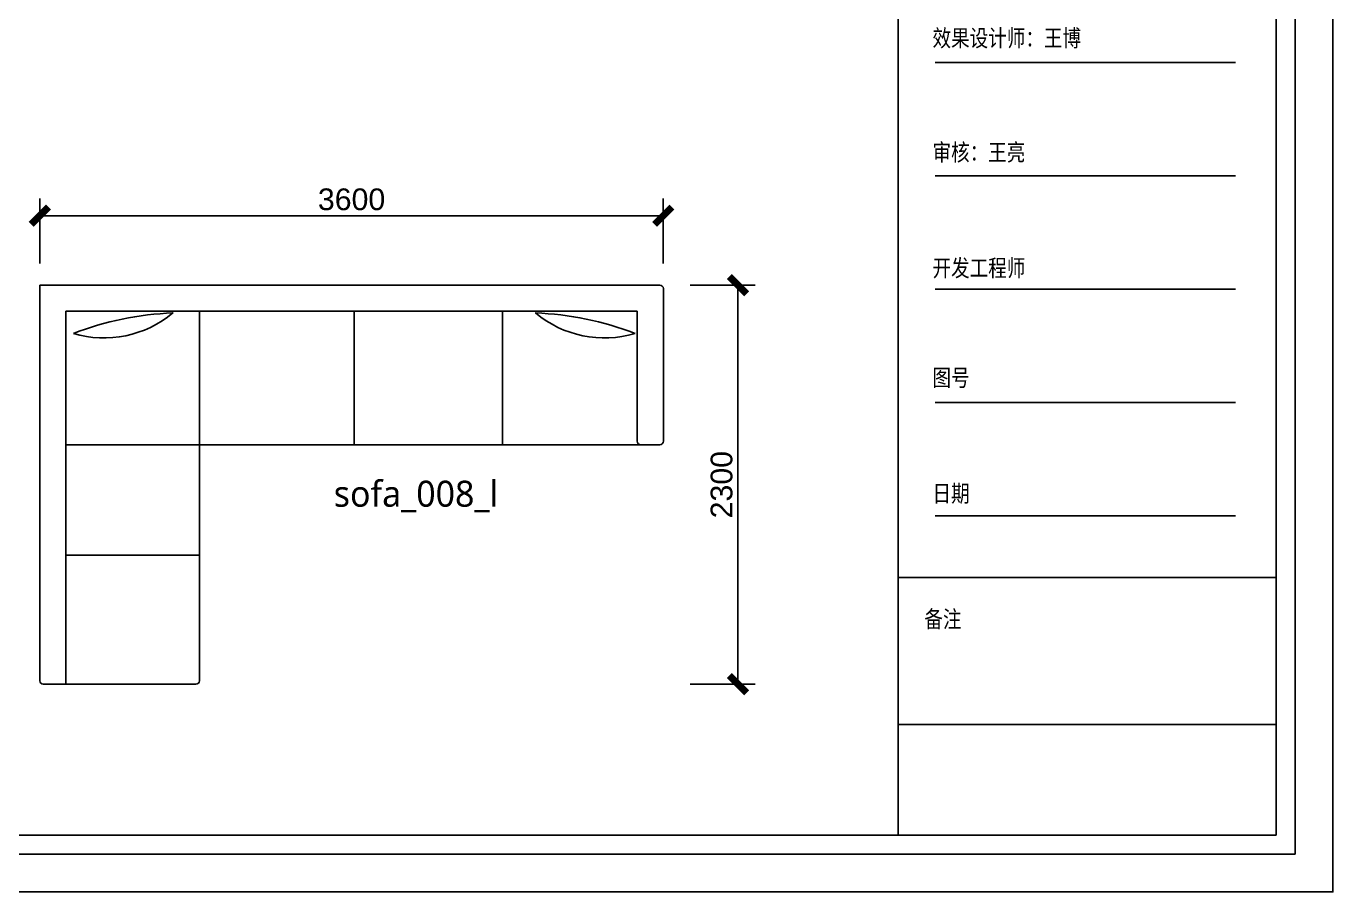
# Model space of a CAD drawing. Extents: x 96704 to 336282, y 34580 to 122302.
# Drawn here: x 125701 to 133231, y 93341 to 98331 of the extents above; entities that cross this region are included whole.
import ezdxf

# ---------------------------------------------------------------- set-up
doc = ezdxf.new("R2010")
doc.units = 0
doc.header["$LTSCALE"] = 1000
doc.header["$MEASUREMENT"] = 0
doc.layers.add('A-WINDOW-门窗', color=153, linetype='Continuous')
doc.layers.add('PM-家具', color=146, linetype='Continuous')
doc.styles.add('ar', font='arial.ttf')
doc.styles.get("Standard").update_dxf_attribs({"font": 'gbenor.shx', "bigfont": 'gbcbig.shx'})
doc.styles.add('WJ', font='', dxfattribs={"width": 0.8, "height": 135})
doc.styles.get('WJ').set_extended_font_data('FangSong_GB2312')
doc.dimstyles.new('1-50', dxfattribs={"dimscale": 50, "dimtxt": 2.5, "dimasz": 2, "dimexe": 2, "dimexo": 2.5, "dimgap": 0.6, "dimtad": 1, "dimdec": 0, "dimrnd": 0.005, "dimzin": 0, "dimdsep": 46, "dimtxsty": 'ar', "dimblk": 'ARCHTICK', "dimcen": 0.125, "dimclrd": 44, "dimclre": 44, "dimclrt": 50, "dimadec": 0, "dimazin": 0, "dimtfac": 1, "dimtdec": 0, "dimtix": 1, "dimtmove": 1, "dimatfit": 3, "dimldrblk": 'DOT', "dimfxl": 1, "dimtvp": 1, "dimtolj": 1, "dimtzin": 0, "dimarcsym": 0})

# ---------------------------------------------------------------- blocks, each defined once
blk = doc.blocks.new('图框2')
at = {"color": 251}
for p, q in [((25027, 493), (25027, 17757)), ((372, 493), (25027, 493))]:
    blk.add_line(p, q, dxfattribs=at)
for p, q in [((21376, 667), (21376, 17583)), ((24853, 667), (24853, 17583)), ((21714, 7778), (24478, 7778)), ((21714, 6735), (24478, 6735)), ((21714, 5691), (24478, 5691)), ((21714, 4648), (24478, 4648)), ((21714, 3605), (24478, 3605)), ((21376, 3039), (24853, 3039)), ((21376, 1686), (24853, 1686)), ((546, 667), (24853, 667))]:
    blk.add_line(p, q)
blk.add_lwpolyline([(-25, 145), (25375, 145), (25375, 18105), (-25, 18105)], close=True)
at = {"attachment_point": 1, "style": 'WJ'}
for s, insert, char_height, width in [('{\\fSimSun|b0|i0|c134|p2;效果设计师：王博}', (21691, 8081), 156.48, 1955.7), ('{\\fSimSun|b0|i0|c134|p2;审核：王亮}', (21691, 7030), 156.48, 936.03), ('{\\fSimSun|b0|i0|c134|p2;开发工程师}', (21691, 5965), 156.48, 936.03), ('图号', (21691, 4955), 156.5, 936.03), ('日期', (21691, 3890), 156.5, 936.03), ('{\\fSimSun|b0|i0|c134|p2;备注}', (21616, 2734), 156.48, 1247.5)]:
    blk.add_mtext(s, dxfattribs=dict(at, insert=insert, char_height=char_height, width=width))
blk = doc.blocks.new('_ArchTick')
at = {"color": 0, "linetype": 'ByBlock', "const_width": 0.4}
blk.add_lwpolyline([(-0.5, -0.5), (0.5, 0.5)], dxfattribs=at)
blk = doc.blocks.new('*D112')
at = {"layer": 'A-WINDOW-门窗', "color": 3, "lineweight": -2, "transparency": 16777216}
for p, q in [((125779.4, 96962.8), (125779.4, 97337.8)), ((129372.5, 96962.8), (129372.5, 97337.8)), ((125779.4, 97237.8), (129372.5, 97237.8))]:
    blk.add_line(p, q, dxfattribs=at)
at = {"layer": 'Defpoints', "color": 0, "transparency": 16777216}
for p in [(129372.5, 97237.8), (125779.4, 96837.8), (129372.5, 96837.8)]:
    blk.add_point(p, dxfattribs=at)
at = {"layer": 'A-WINDOW-门窗', "color": 3, "lineweight": -2, "transparency": 16777216, "xscale": 100, "yscale": 100, "zscale": 100, "rotation": 180}
blk.add_blockref('_ArchTick', (125779.4, 97237.8), dxfattribs=at)
at = {"layer": 'A-WINDOW-门窗', "color": 3, "lineweight": -2, "transparency": 16777216, "xscale": 100, "yscale": 100, "zscale": 100}
blk.add_blockref('_ArchTick', (129372.5, 97237.8), dxfattribs=at)
at = {"layer": 'A-WINDOW-门窗', "color": 255, "transparency": 16777216, "insert": (127576, 97331.7), "char_height": 125, "attachment_point": 5, "style": 'ar'}
blk.add_mtext('\\A1;3600', dxfattribs=at)
blk = doc.blocks.new('_Dot')
at = {"color": 0, "linetype": 'ByBlock', "lineweight": -2}
blk.add_line((-0.5, 0), (-1, 0), dxfattribs=at)
at = {"color": 0, "linetype": 'ByBlock', "const_width": 0.5}
blk.add_lwpolyline([(-0.25, 0, 1), (0.25, 0, 1)], format="xyb", close=True, dxfattribs=at)
blk = doc.blocks.new('*D114')
at = {"layer": 'A-WINDOW-门窗', "color": 3, "lineweight": -2, "transparency": 16777216}
for p, q in [((129527.5, 96837.8), (129902.5, 96837.8)), ((129802.5, 96837.8), (129802.5, 94538)), ((129527.5, 94538), (129902.5, 94538))]:
    blk.add_line(p, q, dxfattribs=at)
at = {"layer": 'Defpoints', "color": 0, "transparency": 16777216}
for p in [(129402.5, 96837.8), (129402.5, 94538), (129802.5, 94538)]:
    blk.add_point(p, dxfattribs=at)
at = {"layer": 'A-WINDOW-门窗', "color": 3, "lineweight": -2, "transparency": 16777216, "xscale": 100, "yscale": 100, "zscale": 100}
for p, rotation in [((129802.5, 96837.8), 90), ((129802.5, 94538), 270)]:
    blk.add_blockref('_ArchTick', p, dxfattribs=dict(at, rotation=rotation))
at = {"layer": 'A-WINDOW-门窗', "color": 255, "transparency": 16777216, "insert": (129708.7, 95687.9), "char_height": 125, "attachment_point": 5, "rotation": 90, "style": 'ar'}
blk.add_mtext('\\A1;2300', dxfattribs=at)
blk = doc.blocks.new('54676576767')
for p, q in [((-146367.5, -28157.9), (-142794.3, -28157.9)), ((-146367.5, -30437.7), (-146367.5, -28157.9)), ((-142774.3, -28177.9), (-142774.3, -29057.9)), ((-142924.3, -28307.9), (-146217.5, -28307.9)), ((-146217.5, -30457.7), (-146217.5, -28307.9)), ((-145447.5, -29077.9), (-145447.5, -28307.9)), ((-144555.7, -28307.9), (-144555.7, -28407.9)), ((-143701, -28307.9), (-143701, -28407.9)), ((-142924.3, -28307.9), (-142924.3, -29057.9)), ((-144555.7, -28407.9), (-144555.7, -29077.9)), ((-143701, -28407.9), (-143701, -29077.9)), ((-145447.5, -29077.9), (-146217.5, -29077.9)), ((-142794.3, -29077.9), (-145447.5, -29077.9)), ((-145447.5, -29077.9), (-145447.5, -30437.7)), ((-142794.3, -29077.9), (-142904.3, -29077.9)), ((-146217.5, -29713.4), (-146117.5, -29713.4)), ((-146117.5, -29713.4), (-145447.5, -29713.4)), ((-145467.5, -30457.7), (-146347.5, -30457.7))]:
    blk.add_line(p, q)
for points in [[(-146174.1, -28436, -0.083637), (-145600.7, -28318.3, -0.251952)], [(-142937.4, -28436, 0.083637), (-143510.8, -28318.3, 0.251952)]]:
    blk.add_lwpolyline(points, format="xyb", close=True)
for centre, start, end in [((-142794.3, -28177.9), 0, 90), ((-142904.3, -29057.9), 180, 270), ((-142794.3, -29057.9), 270, 0), ((-142794.3, -29057.9), 270, 0), ((-146347.5, -30437.7), 180, 270), ((-145467.5, -30437.7), 270, 0.0002)]:
    blk.add_arc(centre, 20, start, end)

msp = doc.modelspace()

# ---------------------------------------------------------------- block references
at = {"xscale": 0.6263055771723246, "yscale": 0.6263055771723246, "zscale": 0.6263055771723246}
msp.add_blockref('图框2', (117338.5, 93249.8), dxfattribs=at)
at = {"layer": 'PM-家具'}
msp.add_blockref('54676576767', (272146.9, 124995.7), dxfattribs=at)

# ---------------------------------------------------------------- texts
at = {"insert": (127473.4, 95710.7), "char_height": 150, "width": 1434.402, "attachment_point": 1}
msp.add_mtext('{\\fMicrosoft YaHei|b0|i0|c134|p34;sofa_008_l}', dxfattribs=at)

# ---------------------------------------------------------------- dimensions: what is measured, and where the dimension line sits
at = {"layer": 'A-WINDOW-门窗', "color": 9}
dim = msp.add_linear_dim(base=(129372.5, 97237.8), p1=(125779.4, 96837.8), p2=(129372.5, 96837.8), text='3600', dimstyle='1-50', override={"dimclrd": 3, "dimclre": 3, "dimclrt": 255}, dxfattribs=at)
dim.commit()
dim.dimension.update_dxf_attribs({"geometry": '*D112', "text_midpoint": (127576, 97331.7)})
dim = msp.add_linear_dim(base=(129802.5, 94538), p1=(129402.5, 96837.8), p2=(129402.5, 94538), angle=90, dimstyle='1-50', override={"dimclrd": 3, "dimclre": 3, "dimclrt": 255}, dxfattribs=at)
dim.commit()
dim.dimension.update_dxf_attribs({"geometry": '*D114', "text_midpoint": (129708.7, 95687.9)})

doc.saveas('drawing.dxf')
